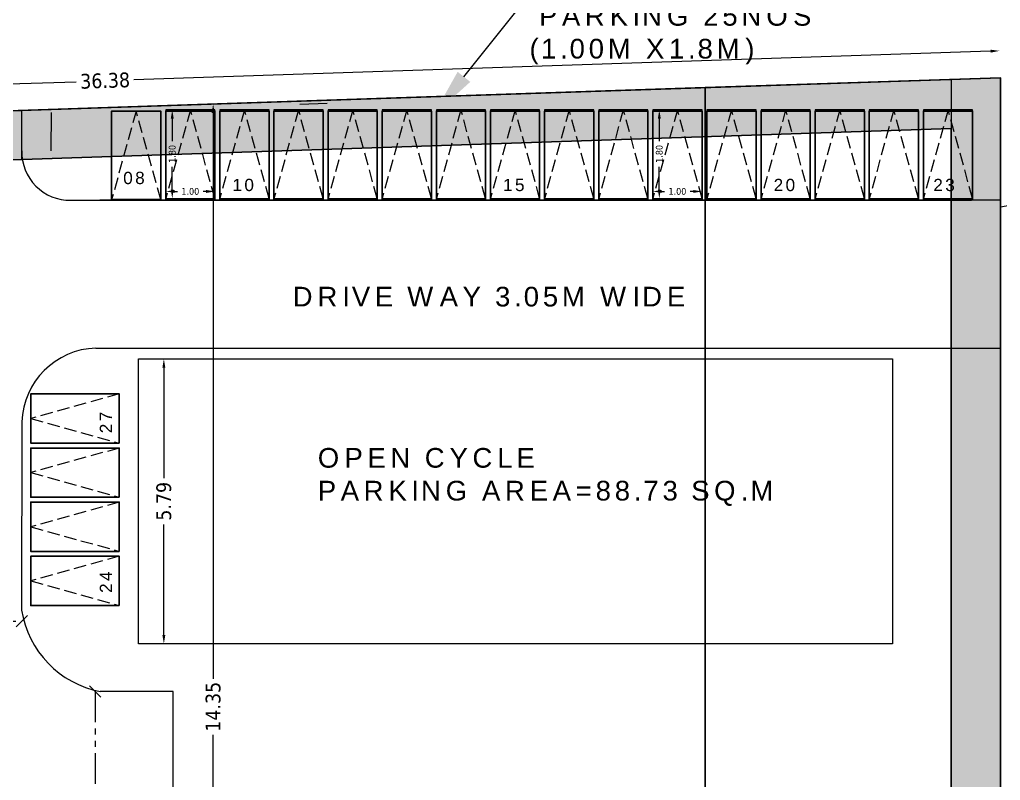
# Model space of a CAD drawing. Header units: metres. Extents: x 0 to 298, y 0 to 162.
# Drawn here: x 77.5 to 97.43, y 59.25 to 74.7 of the extents above; entities that cross this region are included whole.
import ezdxf
from ezdxf import colors
from ezdxf.entities.mleader import LeaderData, LeaderLine
from ezdxf.math import Vec2, Vec3

# ---------------------------------------------------------------- set-up
doc = ezdxf.new("R2010")
doc.units = ezdxf.units.M
doc.header["$MEASUREMENT"] = 0
for name, pattern in [('ACAD_ISO02W100', [15, 12, -3]), ('CONTINUA', [0]), ('PHANTOM2', [1.25, 0.625, -0.125, 0.125, -0.125, 0.125, -0.125])]:
    doc.linetypes.add(name, pattern=pattern)
for name, color, linetype in [('0 @ 1', 7, 'Continuous'), ('DRIVEWAY', 6, 'Continuous'), ('PLOT_BOUNDARY', 4, 'Continuous'), ('RWH', 4, 'Continuous'), ('TWO_WHEELER_PARKING', 4, 'Continuous')]:
    doc.layers.add(name, color=color, linetype=linetype)
doc.layers.add('BLK_1_LVL_0_REAR_SETBACK', color=4, linetype='Continuous', lineweight=30)
doc.layers.add('BLK_1_LVL_0_SIDE_SETBACK1', color=4, linetype='Continuous', lineweight=30)
doc.styles.add('arial', font='arial.ttf')
doc.styles.add('CODE', font='tahoma.ttf')
doc.styles.get("Standard").update_dxf_attribs({"font": 'arial.ttf', "height": 0.35})
doc.dimstyles.new('OPEN SPACE', dxfattribs={"dimtxt": 0.3, "dimasz": 0.23, "dimexe": 0.1875, "dimexo": 0.0625, "dimgap": 0.09, "dimtad": 3, "dimzin": 0, "dimdsep": 46, "dimtxsty": 'arial', "dimblk": 'OBLIQUE', "dimcen": 0.09, "dimse1": 1, "dimse2": 1, "dimclrd": 6, "dimclre": 6, "dimclrt": 7, "dimadec": 0, "dimazin": 0, "dimtfac": 0.5, "dimtix": 1, "dimtmove": 0, "dimatfit": 3, "dimfxl": 0, "dimtolj": 1, "dimtzin": 0, "dimarcsym": 0})
doc.dimstyles.new('OUTER', dxfattribs={"dimscale": 0, "dimtxt": 0.3, "dimasz": 0.18, "dimexe": 0.18, "dimexo": 0.0625, "dimgap": 0.09, "dimtad": 0, "dimzin": 0, "dimdsep": 46, "dimtxsty": 'CODE', "dimcen": 0.09, "dimse1": 1, "dimse2": 1, "dimclrd": 8, "dimclrt": 1, "dimadec": 0, "dimazin": 0, "dimtfac": 1, "dimtofl": 0, "dimtmove": 0, "dimatfit": 3, "dimfxl": 0, "dimtolj": 1, "dimtzin": 0, "dimarcsym": 0})

# ---------------------------------------------------------------- blocks, each defined once
blk = doc.blocks.new('*D508')
at = {"color": 8, "lineweight": -2}
for p, q in [((91.907, 120.89), (103.627, 98.041)), ((115.84, 74.232), (104.159, 97.005))]:
    blk.add_line(p, q, dxfattribs=at)
at = {"color": 8, "lineweight": 35}
for points in [[(91.934, 120.903), (91.88, 120.876), (91.825, 121.05)], [(115.867, 74.246), (115.813, 74.218), (115.922, 74.072)]]:
    blk.add_solid(points, dxfattribs=at)
at = {"layer": 'Defpoints', "color": 0, "lineweight": 35}
for p in [(92.32, 121.304), (116.417, 74.326), (115.922, 74.072)]:
    blk.add_point(p, dxfattribs=at)
at = {"color": 1, "insert": (103.893, 97.523), "char_height": 0.3, "attachment_point": 5, "rotation": 297.1556, "style": 'CODE'}
blk.add_mtext('\\A1;52.80', dxfattribs=at)
blk = doc.blocks.new('*D527')
at = {"color": 8, "lineweight": -2}
for p, q in [((80.428, 67.633), (80.428, 65.387)), ((80.428, 62.203), (80.428, 64.449))]:
    blk.add_line(p, q, dxfattribs=at)
at = {"color": 8, "lineweight": 35}
for points in [[(80.398, 67.633), (80.458, 67.633), (80.428, 67.813)], [(80.398, 62.203), (80.458, 62.203), (80.428, 62.023)]]:
    blk.add_solid(points, dxfattribs=at)
at = {"layer": 'Defpoints', "color": 0, "lineweight": 35}
for p in [(79.915, 67.813), (79.915, 62.023), (80.428, 62.023)]:
    blk.add_point(p, dxfattribs=at)
at = {"color": 1, "insert": (80.428, 64.918), "char_height": 0.3, "attachment_point": 5, "rotation": 90, "style": 'CODE'}
blk.add_mtext('\\A1;5.79', dxfattribs=at)
blk = doc.blocks.new('*D528')
at = {"color": 8, "lineweight": -2}
for p, q in [((80.646, 71.214), (80.706, 71.214)), ((81.286, 71.214), (81.226, 71.214))]:
    blk.add_line(p, q, dxfattribs=at)
at = {"color": 8, "lineweight": 35}
for points in [[(80.646, 71.244), (80.646, 71.184), (80.466, 71.214)], [(81.286, 71.244), (81.286, 71.184), (81.466, 71.214)]]:
    blk.add_solid(points, dxfattribs=at)
at = {"layer": 'Defpoints', "color": 0, "lineweight": 35}
for p in [(80.466, 71.214), (80.466, 71.071), (81.466, 71.071)]:
    blk.add_point(p, dxfattribs=at)
at = {"color": 1, "insert": (80.966, 71.214), "char_height": 0.3, "attachment_point": 5, "style": 'CODE'}
blk.add_mtext('\\A1;{\\H0.46x;1.00}', dxfattribs=at)
blk = doc.blocks.new('*D529')
at = {"color": 8, "lineweight": -2}
for p, q in [((80.598, 72.691), (80.598, 72.237)), ((80.598, 71.251), (80.598, 71.717))]:
    blk.add_line(p, q, dxfattribs=at)
at = {"color": 8, "lineweight": 35}
for points in [[(80.568, 72.691), (80.628, 72.691), (80.598, 72.871)], [(80.568, 71.251), (80.628, 71.251), (80.598, 71.071)]]:
    blk.add_solid(points, dxfattribs=at)
at = {"layer": 'Defpoints', "color": 0, "lineweight": 35}
for p in [(80.466, 72.871), (80.598, 72.871), (80.466, 71.071)]:
    blk.add_point(p, dxfattribs=at)
at = {"color": 1, "insert": (80.598, 71.977), "char_height": 0.3, "attachment_point": 5, "rotation": 90, "style": 'CODE'}
blk.add_mtext('\\A1;{\\H0.46x;1.80}', dxfattribs=at)
blk = doc.blocks.new('*D530')
at = {"color": 8, "lineweight": -2}
for p, q in [((90.546, 71.214), (90.606, 71.214)), ((91.186, 71.214), (91.126, 71.214))]:
    blk.add_line(p, q, dxfattribs=at)
at = {"color": 8, "lineweight": 35}
for points in [[(90.546, 71.244), (90.546, 71.184), (90.366, 71.214)], [(91.186, 71.244), (91.186, 71.184), (91.366, 71.214)]]:
    blk.add_solid(points, dxfattribs=at)
at = {"layer": 'Defpoints', "color": 0, "lineweight": 35}
for p in [(90.366, 71.214), (90.366, 71.071), (91.366, 71.071)]:
    blk.add_point(p, dxfattribs=at)
at = {"color": 1, "insert": (90.866, 71.214), "char_height": 0.3, "attachment_point": 5, "style": 'CODE'}
blk.add_mtext('\\A1;{\\H0.46x;1.00}', dxfattribs=at)
blk = doc.blocks.new('*D531')
at = {"color": 8, "lineweight": -2}
for p, q in [((90.498, 72.691), (90.498, 72.237)), ((90.498, 71.251), (90.498, 71.717))]:
    blk.add_line(p, q, dxfattribs=at)
at = {"color": 8, "lineweight": 35}
for points in [[(90.468, 72.691), (90.528, 72.691), (90.498, 72.871)], [(90.468, 71.251), (90.528, 71.251), (90.498, 71.071)]]:
    blk.add_solid(points, dxfattribs=at)
at = {"layer": 'Defpoints', "color": 0, "lineweight": 35}
for p in [(90.366, 72.871), (90.498, 72.871), (90.366, 71.071)]:
    blk.add_point(p, dxfattribs=at)
at = {"color": 1, "insert": (90.498, 71.977), "char_height": 0.3, "attachment_point": 5, "rotation": 90, "style": 'CODE'}
blk.add_mtext('\\A1;{\\H0.46x;1.80}', dxfattribs=at)
blk = doc.blocks.new('*D532')
at = {"color": 8, "lineweight": -2}
for p, q in [((81.43, 72.81), (81.43, 61.312)), ((81.43, 58.819), (81.43, 60.173))]:
    blk.add_line(p, q, dxfattribs=at)
at = {"color": 8, "lineweight": 35}
for points in [[(81.4, 72.81), (81.46, 72.81), (81.43, 72.99)], [(81.4, 58.819), (81.46, 58.819), (81.43, 58.639)]]:
    blk.add_solid(points, dxfattribs=at)
at = {"layer": 'Defpoints', "color": 0, "lineweight": 35}
for p in [(81.43, 72.99), (81.43, 72.99), (81.43, 58.639)]:
    blk.add_point(p, dxfattribs=at)
at = {"color": 1, "insert": (81.43, 60.743), "char_height": 0.3, "attachment_point": 5, "rotation": 90, "style": 'CODE'}
blk.add_mtext('\\A1;14.35', dxfattribs=at)
blk = doc.blocks.new('*D558')
at = {"color": 8, "lineweight": -2}
for p, q in [((97.232, 74.064), (79.819, 73.483)), ((61.235, 72.864), (78.648, 73.444))]:
    blk.add_line(p, q, dxfattribs=at)
at = {"color": 8, "lineweight": 35}
for points in [[(97.231, 74.094), (97.233, 74.034), (97.412, 74.07)], [(61.234, 72.894), (61.236, 72.834), (61.055, 72.858)]]:
    blk.add_solid(points, dxfattribs=at)
at = {"layer": 'Defpoints', "color": 0, "lineweight": 35}
for p in [(97.43, 73.524), (61.055, 72.858), (61.074, 72.312)]:
    blk.add_point(p, dxfattribs=at)
at = {"color": 1, "insert": (79.234, 73.464), "char_height": 0.3, "attachment_point": 5, "rotation": 1.9095, "style": 'CODE'}
blk.add_mtext('\\A1;36.38', dxfattribs=at)
blk = doc.blocks.new('_Oblique')
at = {"color": 0, "linetype": 'ByBlock', "lineweight": -2}
blk.add_line((-0.5, -0.5), (0.5, 0.5), dxfattribs=at)
blk = doc.blocks.new('*D331')
at = {"layer": 'Defpoints', "color": 0, "lineweight": 35}
for p in [(71.542, 63.626), (77.538, 63.62), (77.538, 62.485)]:
    blk.add_point(p, dxfattribs=at)
at = {"layer": 'DRIVEWAY', "color": 7, "linetype": 'PHANTOM2', "lineweight": -2}
blk.add_line((71.542, 62.485), (77.538, 62.485), dxfattribs=at)
at = {"layer": 'DRIVEWAY', "color": 7, "lineweight": -2, "xscale": 0.23, "yscale": 0.23, "zscale": 0.23, "rotation": 180}
blk.add_blockref('_Oblique', (71.542, 62.485), dxfattribs=at)
at = {"layer": 'DRIVEWAY', "color": 7, "lineweight": -2, "xscale": 0.23, "yscale": 0.23, "zscale": 0.23}
blk.add_blockref('_Oblique', (77.538, 62.485), dxfattribs=at)
at = {"layer": 'DRIVEWAY', "color": 7, "lineweight": 30, "insert": (74.54, 62.728), "char_height": 0.3, "attachment_point": 5, "style": 'arial'}
blk.add_mtext('\\A1;6.00', dxfattribs=at)
blk = doc.blocks.new('*D332')
at = {"layer": 'Defpoints', "color": 0, "lineweight": 35}
for p in [(79.345, 61.053), (79.034, 55.053), (79.345, 55.053)]:
    blk.add_point(p, dxfattribs=at)
at = {"layer": 'DRIVEWAY', "color": 7, "linetype": 'PHANTOM2', "lineweight": -2}
blk.add_line((79.034, 61.053), (79.034, 55.053), dxfattribs=at)
at = {"layer": 'DRIVEWAY', "color": 7, "lineweight": -2, "xscale": 0.23, "yscale": 0.23, "zscale": 0.23}
for p, rotation in [((79.034, 61.053), 90), ((79.034, 55.053), 270)]:
    blk.add_blockref('_Oblique', p, dxfattribs=dict(at, rotation=rotation))
at = {"layer": 'DRIVEWAY', "color": 7, "lineweight": 30, "insert": (78.791, 58.053), "char_height": 0.3, "attachment_point": 5, "rotation": 90, "style": 'arial'}
blk.add_mtext('\\A1;6.00', dxfattribs=at)

msp = doc.modelspace()

# ---------------------------------------------------------------- hatches: boundary and pattern name
h = msp.add_hatch()
h.set_pattern_fill('GRAVEL', color=256, scale=0.1, angle=-90)
h.set_pattern_definition([(138.012788, (-1134.4944, 643.27821), (-22.859999999, 20.320000002), [0.3417214, -33.8304836]), (94.969741, (-1134.7484, 643.50681), (2.540000145, -30.479999988), [0.5864047, -58.054049]), (42.510447, (-1134.7992, 644.09101), (-27.93999999, -25.40000001), [0.4134815, -40.934723]), (177.273689, (-1135.4342, 645.08161), (50.8, -2.540000005), [0.5340045, -52.8664374]), (202.833654, (-1135.9676, 645.10701), (30.48, 12.700000001), [0.5236337, -51.8398077]), (267.273689, (-1136.4502, 644.90381), (2.540000005, 50.8), [0.5340045, -52.8664374]), (307.6942405, (-1136.4756, 644.37041), (-25.400000002, 33.0199999985), [0.7061937, -69.9131153]), (342.255328, (-1136.0438, 643.81161), (55.8799999985, -17.780000005), [0.6667195, -66.0052566]), (31.429566, (-1135.4088, 643.60841), (33.019999998, 20.320000003), [0.535813, -53.0455457]), (85.236358, (-1134.9516, 643.88781), (-2.540000004, -27.94), [0.6117133, -29.973937]), (132.397438, (-1134.9008, 644.49741), (-27.940000001, 30.479999999), [0.791078, -78.3167725]), (48.814075, (-1135.4596, 642.567), (15.24, 17.78), [0.2700045, -26.730566]), (81.469234, (-1135.2818, 642.77021), (-5.079999994, -33.020000001), [0.513682, -50.854639]), (135, (-1135.2056, 643.2782), (-2.54, 8e-16), [0.3592093, -3.232893]), (113.19859, (-1134.9008, 643.456), (5.08, -12.7), [0.1934413, -19.1506224]), (201.80141, (-1134.977, 643.6338), (7.62, 2.54), [0.2735656, -13.404753]), (300.963757, (-1135.231, 643.5322), (5.08, -7.62), [0.4443197, -14.366298]), (71.56505, (-1135.0024, 643.1512), (-2.54, -5.08), [0.321287, -7.710898]), (286.38954, (-1134.977, 645.10701), (7.62, -25.4), [0.450088, -44.5588267]), (340.346176, (-1134.85, 644.67521), (-27.94, 10.16), [0.377599, -37.3822157]), (203.19859, (-1134.4944, 643.1512), (12.7, 5.08), [0.38688, -18.9571836]), (253.61046, (-1134.85, 642.99881), (7.619999998, 25.4), [0.450088, -44.5588267]), (249.443955, (-1136.5518, 645.107), (5.08, 12.7), [0.434035, -21.2677343]), (204.77514, (-1136.7042, 644.70061), (27.939999993, 12.700000015), [0.363672, -36.0035934]), (336.80141, (-1137.0344, 643.1258), (12.7, -5.08), [0.38688, -18.9571836]), (287.354025, (-1136.6788, 642.97341), (-10.160000002, 33.02), [0.4257827, -42.152376]), (339.443955, (-1137.0344, 644.3704), (-12.7, 5.08), [0.2170176, -21.484752]), (11.309932, (-1137.0344, 643.2782), (10.16, 2.54), [0.1295146, -12.821995]), (75.963757, (-1136.9074, 643.3036), (-2.54, -7.62), [0.5236337, -9.9490546]), (96.009006, (-1136.7804, 643.81161), (2.540000001, -25.4), [0.485267, -48.041365]), (213.69007, (-1135.4596, 643.5322), (5.08, 2.54), [0.366324, -8.7917764]), (263.157227, (-1135.7644, 643.32901), (-5.079999998, -43.18), [0.6395568, -63.316009]), (330.945396, (-1135.8406, 642.694), (-17.78, 10.16), [0.2615082, -25.8893923]), (0, (-1135.612, 642.567), (2.54, 2.54), [0.1524, -2.3876]), (30.256437, (-1136.7042, 643.86241), (-17.78, -10.159999999), [0.352867, -34.933941]), (318.012788, (-1136.3994, 644.04021), (22.859999999, -20.320000002), [0.683443, -33.488762]), (270, (-1135.8914, 643.583), (2.54, -2.54), [0.6604, -1.8796]), (235.304846, (-1135.8914, 642.92261), (-17.779999986, -25.40000001), [0.4016096, -39.7593167]), (164.054604, (-1136.12, 642.5924), (-10.16, 2.54), [0.369829, -18.12165]), (117.645975, (-1136.4756, 642.69401), (-25.399999997, 48.260000002), [0.602145, -59.6124644]), (85.426079, (-1136.755, 643.22741), (2.54, 33.02), [0.6370295, -63.0658465])])
h.paths.add_polyline_path([(29.23989, 51.32814), (30.23989, 51.32814), (30.23989, 73.90539), (60.07362, 74.85934), (60.07362, 71.28191), (96.42989, 72.49003), (96.42989, 34.90392), (21.01989, 34.91363), (21.01989, 33.90392), (97.42989, 33.90392), (97.42989, 73.52392), (61.07362, 72.31183), (61.07362, 75.89183), (29.23989, 74.87392)])

# ---------------------------------------------------------------- linework, layer by layer
for p, q in [((61.07362, 72.31183), (97.42989, 73.52392)), ((83.19179, 72.98783), (83.74689, 73.00633)), ((77.54184, 71.86031), (77.54184, 72.86087)), ((78.13423, 72.81921), (78.13344, 72.03608)), ((78.50556, 71.03358), (96.84388, 71.03358)), ((80.61976, 61.05344), (79.13621, 61.05344)), ((80.61976, 55.05344), (80.61976, 61.05344))]:
    msp.add_line(p, q)
at = {"linetype": 'ACAD_ISO02W100', "ltscale": 0.021}
for p, q in [((79.86596, 72.84755), (79.36596, 71.04755)), ((80.36596, 71.04755), (79.86596, 72.84755)), ((80.96596, 72.87125), (80.46596, 71.07125)), ((81.46596, 71.07125), (80.96596, 72.87125)), ((82.06596, 72.87125), (81.56596, 71.07125)), ((82.56596, 71.07125), (82.06596, 72.87125)), ((83.16596, 72.87125), (82.66596, 71.07125)), ((83.66596, 71.07125), (83.16596, 72.87125)), ((84.26596, 72.87125), (83.76596, 71.07125)), ((84.76596, 71.07125), (84.26596, 72.87125)), ((85.36596, 72.87125), (84.86596, 71.07125)), ((85.86596, 71.07125), (85.36596, 72.87125)), ((86.46596, 72.87125), (85.96596, 71.07125)), ((86.96596, 71.07125), (86.46596, 72.87125)), ((87.56596, 72.87125), (87.06596, 71.07125)), ((88.06596, 71.07125), (87.56596, 72.87125)), ((88.66596, 72.87125), (88.16596, 71.07125)), ((89.16596, 71.07125), (88.66596, 72.87125)), ((89.76596, 72.87125), (89.26596, 71.07125)), ((90.26596, 71.07125), (89.76596, 72.87125)), ((90.86596, 72.87125), (90.36596, 71.07125)), ((91.36596, 71.07125), (90.86596, 72.87125)), ((91.96596, 72.87125), (91.46596, 71.07125)), ((92.46596, 71.07125), (91.96596, 72.87125)), ((93.06596, 72.87125), (92.56596, 71.07125)), ((93.56596, 71.07125), (93.06596, 72.87125)), ((94.16596, 72.87125), (93.66596, 71.07125)), ((94.66596, 71.07125), (94.16596, 72.87125)), ((95.26596, 72.87125), (94.76596, 71.07125)), ((95.76596, 71.07125), (95.26596, 72.87125)), ((96.36596, 72.87125), (95.86596, 71.07125)), ((96.86596, 71.07125), (96.36596, 72.87125)), ((79.52247, 67.10049), (77.72247, 66.60049)), ((77.72247, 66.60049), (79.52247, 66.10049)), ((79.52247, 66.00049), (77.72247, 65.50049)), ((77.72247, 65.50049), (79.52247, 65.00049)), ((79.52247, 64.90049), (77.72247, 64.40049)), ((77.72247, 64.40049), (79.52247, 63.90049)), ((79.52247, 63.80049), (77.72247, 63.30049)), ((77.72247, 63.30049), (79.52247, 62.80049))]:
    msp.add_line(p, q, dxfattribs=at)
for points in [[(21.01989, 33.90392), (97.42989, 33.90392), (97.42989, 70.90392), (116.41737, 74.32569), (92.31989, 121.30392), (78.91989, 121.30392), (65.51989, 121.30392), (21.21989, 121.30392), (21.21989, 97.60392), (71.01989, 97.60392), (71.01989, 76.20392), (21.01989, 76.20392)], [(29.23989, 74.87392), (29.23989, 51.12392), (21.01989, 51.12392), (21.01989, 33.90392), (97.42989, 33.90392), (97.42989, 73.52392), (61.07362, 72.31183), (61.07362, 75.89183)], [(30.23989, 73.90539), (30.23989, 51.12392), (21.01989, 51.12392), (21.01989, 34.90392), (96.42989, 34.90392), (96.42989, 72.49003), (60.07362, 71.27793), (60.07362, 74.85934)], [(97.42989, 73.52392), (96.42989, 73.49058), (96.42989, 34.90392), (21.01989, 34.90392), (21.01989, 33.90392), (97.42989, 33.90392)], [(80.36596, 72.84755), (79.36596, 72.84755), (79.36596, 71.04755), (80.36596, 71.04755)], [(80.46596, 71.07125), (81.46596, 71.07125), (81.46596, 72.87125), (80.46596, 72.87125)], [(82.56596, 72.87125), (81.56596, 72.87125), (81.56596, 71.07125), (82.56596, 71.07125)], [(81.56596, 71.07125), (82.56596, 71.07125), (82.56596, 72.87125), (81.56596, 72.87125)], [(83.66596, 72.87125), (82.66596, 72.87125), (82.66596, 71.07125), (83.66596, 71.07125)], [(82.66596, 71.07125), (83.66596, 71.07125), (83.66596, 72.87125), (82.66596, 72.87125)], [(84.76596, 72.87125), (83.76596, 72.87125), (83.76596, 71.07125), (84.76596, 71.07125)], [(83.76596, 71.07125), (84.76596, 71.07125), (84.76596, 72.87125), (83.76596, 72.87125)], [(85.86596, 72.87125), (84.86596, 72.87125), (84.86596, 71.07125), (85.86596, 71.07125)], [(84.86596, 71.07125), (85.86596, 71.07125), (85.86596, 72.87125), (84.86596, 72.87125)], [(86.96596, 72.87125), (85.96596, 72.87125), (85.96596, 71.07125), (86.96596, 71.07125)], [(85.96596, 71.07125), (86.96596, 71.07125), (86.96596, 72.87125), (85.96596, 72.87125)], [(88.06596, 72.87125), (87.06596, 72.87125), (87.06596, 71.07125), (88.06596, 71.07125)], [(87.06596, 71.07125), (88.06596, 71.07125), (88.06596, 72.87125), (87.06596, 72.87125)], [(89.16596, 72.87125), (88.16596, 72.87125), (88.16596, 71.07125), (89.16596, 71.07125)], [(88.16596, 71.07125), (89.16596, 71.07125), (89.16596, 72.87125), (88.16596, 72.87125)], [(90.26596, 72.87125), (89.26596, 72.87125), (89.26596, 71.07125), (90.26596, 71.07125)], [(89.26596, 71.07125), (90.26596, 71.07125), (90.26596, 72.87125), (89.26596, 72.87125)], [(91.36596, 72.87125), (90.36596, 72.87125), (90.36596, 71.07125), (91.36596, 71.07125)], [(90.36596, 71.07125), (91.36596, 71.07125), (91.36596, 72.87125), (90.36596, 72.87125)], [(92.46596, 72.87125), (91.46596, 72.87125), (91.46596, 71.07125), (92.46596, 71.07125)], [(91.46596, 71.07125), (92.46596, 71.07125), (92.46596, 72.87125), (91.46596, 72.87125)], [(93.56596, 72.87125), (92.56596, 72.87125), (92.56596, 71.07125), (93.56596, 71.07125)], [(92.56596, 71.07125), (93.56596, 71.07125), (93.56596, 72.87125), (92.56596, 72.87125)], [(94.66596, 72.87125), (93.66596, 72.87125), (93.66596, 71.07125), (94.66596, 71.07125)], [(93.66596, 71.07125), (94.66596, 71.07125), (94.66596, 72.87125), (93.66596, 72.87125)], [(95.76596, 72.87125), (94.76596, 72.87125), (94.76596, 71.07125), (95.76596, 71.07125)], [(94.76596, 71.07125), (95.76596, 71.07125), (95.76596, 72.87125), (94.76596, 72.87125)], [(96.86596, 72.87125), (95.86596, 72.87125), (95.86596, 71.07125), (96.86596, 71.07125)], [(95.86596, 71.07125), (96.86596, 71.07125), (96.86596, 72.87125), (95.86596, 72.87125)], [(95.23892, 62.02297), (79.9151, 62.02297), (79.9151, 67.81321), (95.23892, 67.81321)], [(77.72247, 67.10049), (77.72247, 66.10049), (79.52247, 66.10049), (79.52247, 67.10049)], [(79.52247, 66.10049), (79.52247, 67.10049), (77.72247, 67.10049), (77.72247, 66.10049)], [(77.72247, 66.00049), (77.72247, 65.00049), (79.52247, 65.00049), (79.52247, 66.00049)], [(79.52247, 65.00049), (79.52247, 66.00049), (77.72247, 66.00049), (77.72247, 65.00049)], [(77.72247, 64.90049), (77.72247, 63.90049), (79.52247, 63.90049), (79.52247, 64.90049)], [(79.52247, 63.90049), (79.52247, 64.90049), (77.72247, 64.90049), (77.72247, 63.90049)], [(77.72247, 63.80049), (77.72247, 62.80049), (79.52247, 62.80049), (79.52247, 63.80049)], [(79.52247, 62.80049), (79.52247, 63.80049), (77.72247, 63.80049), (77.72247, 62.80049)]]:
    msp.add_lwpolyline(points, close=True)
for points in [[(79.04472, 68.03146), (97.42989, 68.03146), (97.42989, 71.03358), (79.12575, 71.03358)], [(77.54106, 66.53205), (77.53719, 62.7092)]]:
    msp.add_lwpolyline(points)
for centre, radius, start, end in [((78.51985, 72.01179), 0.97831, 178.577179, 270.837458), ((79.09896, 66.4734), 1.559, 91.994039, 177.843764), ((79.51513, 63.01937), 2.00212, 188.912177, 259.090422)]:
    msp.add_arc(centre, radius, start, end)
at = {"layer": 'BLK_1_LVL_0_REAR_SETBACK', "color": 11}
msp.add_lwpolyline([(97.42989, 73.52392), (91.42989, 73.32389), (91.42989, 57.73892), (91.42989, 39.90392), (91.42989, 33.90392), (97.42989, 33.90392)], close=True, dxfattribs=at)
at = {"layer": 'BLK_1_LVL_0_SIDE_SETBACK1', "color": 171}
msp.add_lwpolyline([(91.42989, 73.32389), (61.07362, 72.31183), (61.07362, 75.89183), (40.26267, 75.22638), (40.26267, 55.0537), (48.26314, 55.05353), (48.26314, 50.72392), (81.21359, 50.72392), (81.21359, 58.63892), (91.42989, 58.63892)], close=True, dxfattribs=at)
at = {"layer": 'PLOT_BOUNDARY', "color": 70, "lineweight": 30}
msp.add_lwpolyline([(29.23989, 74.87392), (29.23989, 51.12392), (21.01989, 51.12392), (21.01989, 33.90392), (97.42989, 33.90392), (97.42989, 73.52392), (61.07362, 72.31183), (61.07362, 75.89183)], close=True, dxfattribs=at)
at = {"layer": 'RWH', "color": 130, "lineweight": 30}
msp.add_lwpolyline([(29.23989, 51.32814), (30.23989, 51.32814), (30.23989, 73.90539), (60.07362, 74.85934), (60.07362, 71.28191), (96.42989, 72.49003), (96.42989, 34.90392), (21.01989, 34.91363), (21.01989, 33.90392), (97.42989, 33.90392), (97.42989, 73.52392), (61.07362, 72.31183), (61.07362, 75.89183), (29.23989, 74.87392)], close=True, dxfattribs=at)
at = {"layer": 'TWO_WHEELER_PARKING', "color": 2, "lineweight": 30}
for points in [[(79.36596, 71.04755), (80.36596, 71.04755), (80.36596, 72.84755), (79.36596, 72.84755)], [(80.46596, 71.04755), (81.46596, 71.04755), (81.46596, 72.84755), (80.46596, 72.84755)], [(81.56596, 71.04755), (82.56596, 71.04755), (82.56596, 72.84755), (81.56596, 72.84755)], [(82.66596, 71.04755), (83.66596, 71.04755), (83.66596, 72.84755), (82.66596, 72.84755)], [(83.76596, 71.04755), (84.76596, 71.04755), (84.76596, 72.84755), (83.76596, 72.84755)], [(84.86596, 71.04755), (85.86596, 71.04755), (85.86596, 72.84755), (84.86596, 72.84755)], [(85.96596, 71.04755), (86.96596, 71.04755), (86.96596, 72.84755), (85.96596, 72.84755)], [(87.06596, 71.04755), (88.06596, 71.04755), (88.06596, 72.84755), (87.06596, 72.84755)], [(88.16596, 71.04755), (89.16596, 71.04755), (89.16596, 72.84755), (88.16596, 72.84755)], [(89.26596, 71.04755), (90.26596, 71.04755), (90.26596, 72.84755), (89.26596, 72.84755)], [(90.36596, 71.04755), (91.36596, 71.04755), (91.36596, 72.84755), (90.36596, 72.84755)], [(91.46596, 71.04755), (92.46596, 71.04755), (92.46596, 72.84755), (91.46596, 72.84755)], [(92.56596, 71.04755), (93.56596, 71.04755), (93.56596, 72.84755), (92.56596, 72.84755)], [(93.66596, 71.04755), (94.66596, 71.04755), (94.66596, 72.84755), (93.66596, 72.84755)], [(94.76596, 71.04755), (95.76596, 71.04755), (95.76596, 72.84755), (94.76596, 72.84755)], [(95.86596, 71.04755), (96.86596, 71.04755), (96.86596, 72.84755), (95.86596, 72.84755)], [(79.52247, 66.10049), (79.52247, 67.10049), (77.72247, 67.10049), (77.72247, 66.10049)], [(79.52247, 65.00049), (79.52247, 66.00049), (77.72247, 66.00049), (77.72247, 65.00049)], [(79.52247, 63.90049), (79.52247, 64.90049), (77.72247, 64.90049), (77.72247, 63.90049)], [(79.52247, 62.80049), (79.52247, 63.80049), (77.72247, 63.80049), (77.72247, 62.80049)]]:
    msp.add_lwpolyline(points, close=True, dxfattribs=at)

# ---------------------------------------------------------------- texts
at = {"linetype": 'CONTINUA', "char_height": 0.4, "width": 11.88173, "attachment_point": 4}
for s, insert in [('\\A1;{\\T1.25;OPEN TWO WHEELER\\P PARKING 25NOS \\P(1.00M X1.8M) }', (87.85945, 74.72108)), ('\\A1;{\\T1.25;OPEN CYCLE\\PPARKING AREA=88.73 SQ.M}', (83.55673, 65.41266))]:
    msp.add_mtext(s, dxfattribs=dict(at, insert=insert))
at = {"linetype": 'CONTINUA', "char_height": 0.25, "attachment_point": 4}
for s, insert, rotation in [('\\A1;{\\T1.25;08}', (79.60162, 71.48493), 0.258714), ('\\A1;{\\T1.25;10}', (81.82151, 71.34243), 0.258714), ('\\A1;{\\T1.25;15}', (87.32151, 71.34243), 0.258714), ('\\A1;{\\T1.25;20}', (92.82151, 71.34243), 0.258714), ('\\A1;{\\T1.25;23}', (96.06628, 71.34243), 0.258714), ('\\A1;{\\T1.25;27}', (79.25129, 66.30081), 90.258714), ('\\A1;{\\T1.25;24}', (79.25129, 63.05603), 90.258714)]:
    msp.add_mtext(s, dxfattribs=dict(at, insert=insert, rotation=rotation))
at = {"linetype": 'CONTINUA', "insert": (83.04621, 69.0736), "char_height": 0.4, "attachment_point": 4}
msp.add_mtext('\\A1;{\\T1.25;DRIVE WAY 3.05M WIDE}', dxfattribs=at)

# ---------------------------------------------------------------- dimensions: what is measured, and where the dimension line sits
at = {"layer": '0 @ 1'}
for base, p1, p2, angle, override, picture, middle, dimtype in [((115.92214, 74.07166), (92.31989, 121.30392), (116.41737, 74.32569), 297.155551, {"dimscale": 1, "dimsd1": 0, "dimsd2": 0, "dimtix": 0, "dimtofl": 0, "dimtmove": 0, "dimatfit": 3}, '*D508', (103.89295, 97.52266), 129), ((81.42989, 72.99049), (81.42989, 58.63892), (81.42989, 72.99049), 90, {"dimscale": 1, "dimsd1": 0, "dimsd2": 0, "dimtix": 0, "dimtofl": 0, "dimtmove": 2, "dimatfit": 3}, '*D532', (81.42989, 60.74251), 128)]:
    dim = msp.add_linear_dim(base=base, p1=p1, p2=p2, angle=angle, dimstyle='OUTER', override=override, dxfattribs=at)
    dim.commit()
    dim.dimension.update_dxf_attribs({"geometry": picture, "text_midpoint": middle, "dimtype": dimtype})
for p1, p2, distance, picture, middle in [((97.42989, 73.52392), (61.07362, 72.31183), -0.54629, '*D558', (79.23355, 73.46387)), ((79.9151, 67.81321), (79.9151, 62.02297), 0.51293, '*D527', (80.42803, 64.91809))]:
    dim = msp.add_aligned_dim(p1=p1, p2=p2, distance=distance, dimstyle='OUTER', override={"dimscale": 1, "dimtix": 0, "dimtofl": 0, "dimtmove": 0, "dimatfit": 3}, dxfattribs=at)
    dim.commit()
    dim.dimension.update_dxf_attribs({"geometry": picture, "text_midpoint": middle})
for base, p1, p2, picture, middle in [((80.598, 72.87125), (80.46596, 71.07125), (80.46596, 72.87125), '*D529', (80.598, 71.97713)), ((90.498, 72.87125), (90.36596, 71.07125), (90.36596, 72.87125), '*D531', (90.498, 71.97713))]:
    dim = msp.add_linear_dim(base=base, p1=p1, p2=p2, angle=270, text='{\\H0.46x;<>}', dimstyle='OUTER', override={"dimscale": 1, "dimtix": 0, "dimtofl": 0, "dimtmove": 0, "dimatfit": 3}, dxfattribs=at)
    dim.commit()
    dim.dimension.update_dxf_attribs({"geometry": picture, "text_midpoint": middle, "dimtype": 128})
for base, p1, p2, picture, middle in [((80.46596, 71.21419), (81.46596, 71.07125), (80.46596, 71.07125), '*D528', (80.96596, 71.21419)), ((90.36596, 71.21419), (91.36596, 71.07125), (90.36596, 71.07125), '*D530', (90.86596, 71.21419))]:
    dim = msp.add_linear_dim(base=base, p1=p1, p2=p2, text='{\\H0.46x;<>}', dimstyle='OUTER', override={"dimscale": 1, "dimtix": 0, "dimtofl": 0, "dimtmove": 0, "dimatfit": 3}, dxfattribs=at)
    dim.commit()
    dim.dimension.update_dxf_attribs({"geometry": picture, "text_midpoint": middle, "dimtype": 128})
at = {"layer": 'DRIVEWAY', "color": 7, "lineweight": 30}
dim = msp.add_linear_dim(base=(77.53811, 62.48476), p1=(71.54155, 63.62565), p2=(77.53811, 63.61956), dimstyle='OPEN SPACE', override={"dimpost": '\\X', "dimclrd": 7, "dimfxl": 0, "dimarcsym": 2}, dxfattribs=at)
dim.commit()
dim.dimension.update_dxf_attribs({"geometry": '*D331', "text_midpoint": (74.53983, 62.72794)})
dim = msp.add_linear_dim(base=(79.03399, 55.05344), p1=(79.34545, 61.05344), p2=(79.34545, 55.05344), angle=90, dimstyle='OPEN SPACE', override={"dimpost": '\\X', "dimclrd": 7, "dimfxl": 0, "dimarcsym": 2}, dxfattribs=at)
dim.commit()
dim.dimension.update_dxf_attribs({"geometry": '*D332', "text_midpoint": (78.79081, 58.05344)})

# ---------------------------------------------------------------- leaders
ml = msp.add_multileader_mtext('Standard')
ml.set_content('', color=256)
ml.set_leader_properties()
ml.build(insert=Vec2(0, 0))
ml.multileader.update_dxf_attribs({"dogleg_length": 0, "arrow_head_size": 1})
ctx = ml.context
ctx.base_point, ctx.arrow_head_size, ctx.plane_origin, ctx.plane_x_axis, ctx.plane_y_axis = Vec3(90.59309, 72.23965), 1, Vec3(86.78191, 67.4726), Vec3(-0.73175588, 0.68156682), Vec3(-0.68156682, -0.73175588)
ctx.text_align_type = 2
notes = []
notes.append((ctx, [(1, (1, 1, 0), (87.66607, 74.96592), (0.73175588, -0.68156682), 0, [(0, [(85.90323, 72.76151)], 0, [])])]))
ctx.mtext.insert, ctx.mtext.text_direction, ctx.mtext.rotation, ctx.mtext.alignment, ctx.mtext.flow_direction = Vec3(87.76645, 72.13927), Vec3(-0.73175588, 0.68156682), 2.39169097, 3, 5
for ctx, leaders in notes:
    for number, flags, end, landing, length, lines in leaders:
        leader = LeaderData()
        leader.index, (leader.has_last_leader_line, leader.has_dogleg_vector, leader.attachment_direction) = number, flags
        leader.last_leader_point, leader.dogleg_vector, leader.dogleg_length = Vec3(end), Vec3(landing), length
        for number, points, colour, breaks in lines:
            line = LeaderLine()
            line.index, line.vertices, line.color, line.breaks = number, Vec3.list(points), colors.encode_raw_color(colour), breaks
            leader.lines.append(line)
        ctx.leaders.append(leader)

doc.saveas('drawing.dxf')
